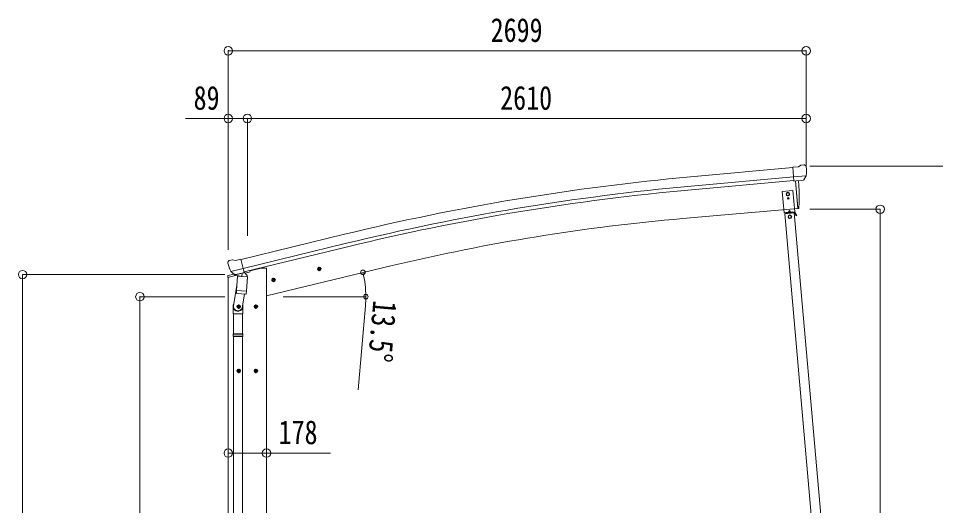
# Model space of a CAD drawing. Units: millimetres at full size, sheet at 1:40. Extents: x -11181 to 11305, y -7804 to 7716.
# Drawn here: x 4265 to 8549, y -2783 to -507 of the extents above; entities that cross this region are included whole.
import ezdxf
from ezdxf.enums import TextEntityAlignment as Align

# ---------------------------------------------------------------- set-up
doc = ezdxf.new("R2010")
doc.units = ezdxf.units.MM
doc.header["$LTSCALE"] = 40
doc.header["$PDMODE"] = 32
doc.header["$PDSIZE"] = 40
for name, color, linetype, lineweight in [('0-0_0', 7, 'Continuous', 9), ('0-1_本体', 4, 'Continuous', 9), ('0-2_部品', 7, 'Continuous', 9), ('0-A_寸法', 6, 'Continuous', 9), ('1-1_GLASS', 4, 'Continuous', 9), ('1-2_GLASS_SEAL', 4, 'Continuous', 9)]:
    doc.layers.add(name, color=color, linetype=linetype, lineweight=lineweight)
doc.styles.add('ＭＳ ゴシック', font='')
doc.styles.get('ＭＳ ゴシック').set_extended_font_data('MS Gothic')

msp = doc.modelspace()

# ---------------------------------------------------------------- linework, layer by layer
at = {"layer": '0-0_0', "color": 6}
msp.add_line((8289.41, -1398.51), (8289.41, -4606.71), dxfattribs=at)
at = {"layer": '0-1_本体'}
for p, q in [((7881.39, -1204.01), (7403.88, -1247.21)), ((7885.15, -1247), (7407.77, -1290.2)), ((7886.62, -1263.78), (7409.29, -1306.96)), ((7893.86, -1266.16), (7905.11, -1394.76)), ((7905.11, -1394.76), (7367.16, -1441.83)), ((5304.55, -1632.82), (5787.43, -1515.34)), ((5314.63, -1674.79), (5797.64, -1557.32)), ((5318.56, -1691.17), (5801.62, -1573.68)), ((6011.16, -1661.78), (5423.11, -1802.96)), ((5347.07, -1685.45), (5399.08, -1672.97)), ((5423.08, -1672.97), (5399.08, -1672.97)), ((5423.08, -1672.97), (5423.08, -5152.97)), ((5245.08, -5152.97), (5245.08, -1716.41))]:
    msp.add_line(p, q, dxfattribs=at)
at = {"layer": '0-1_本体', "color": 6}
msp.add_line((5423.08, -2536.89), (5245.08, -2536.89), dxfattribs=at)
at = {"layer": '0-1_本体'}
for centre, radius, start, end in [((8400, -12257.22), 11054.98, 95.16866, 103.66973), ((8400, -12257.22), 11011.82, 95.16974, 103.66973), ((8400, -12257.22), 10994.98, 95.16974, 103.66973), ((8166.18, -10657.48), 9250.23, 94.95525, 103.47191)]:
    msp.add_arc(centre, radius, start, end, dxfattribs=at)
at = {"layer": '0-2_部品'}
for p, q in [((7907.79, -1199.79), (7919.51, -1193.02)), ((7934.42, -1191.44), (7920.75, -1192.63)), ((7943.55, -1197.19), (7938.07, -1192.59)), ((7944.61, -1199.23), (7944.73, -1200.57)), ((7907.79, -1199.79), (7881.23, -1202.11)), ((7886.88, -1266.77), (7881.23, -1202.11)), ((7944.09, -1242.08), (7885.17, -1247.23)), ((7896.85, -1265.9), (7886.88, -1266.77)), ((7904.91, -1392.49), (7893.86, -1266.16)), ((7930.45, -1262.96), (7922.75, -1263.64)), ((7932.84, -1261.56), (7943.77, -1242.63)), ((7905.15, -1395.26), (7904.91, -1392.49)), ((7907.76, -1394.87), (7905.15, -1395.26)), ((5243.09, -1648.4), (5243.37, -1649.55)), ((5247.31, -1639.82), (5243.46, -1646.12)), ((5250.41, -1637.57), (5263.59, -1634.41)), ((5278.15, -1637.09), (5264.89, -1634.39)), ((5278.15, -1637.09), (5304.08, -1630.86)), ((5672.45, -1669.67), (5665.15, -1671.43)), ((5672.65, -1686.59), (5667.98, -1667.15)), ((5677.61, -1675.12), (5672.45, -1669.67)), ((5242.52, -1717.03), (5285.54, -1706.7)), ((5242.52, -1710.14), (5242.52, -1717.03)), ((5270.98, -1700.94), (5244.82, -1707.22)), ((5257.15, -1688.71), (5314.66, -1674.9)), ((5274, -1703.62), (5257.62, -1689.12)), ((5276.71, -1704.18), (5284.23, -1702.38)), ((5277.55, -1704.08), (5279.08, -1703.71)), ((5279.08, -1703.71), (5315.78, -1694.9)), ((5280.91, -1703.94), (5280.86, -1704.68)), ((5281.62, -1705.72), (5307.43, -1712.16)), ((5288.54, -1711.07), (5283.86, -1777.9)), ((5334.22, -1714.26), (5288.54, -1711.07)), ((5290.31, -1707.89), (5290.08, -1711.17)), ((5309.83, -1696.72), (5308.81, -1711.33)), ((5315.78, -1694.9), (5317.31, -1694.53)), ((5318.86, -1692.43), (5319.81, -1692.49)), ((5319.81, -1692.49), (5333.12, -1707.81)), ((5324.11, -1697.44), (5343.24, -1692.85)), ((5333.12, -1707.81), (5332.68, -1714.15)), ((5347.07, -1684.23), (5347.07, -1687.98)), ((5660.59, -1679.2), (5680.04, -1674.54)), ((5665.15, -1671.43), (5663.02, -1678.62)), ((5675.48, -1682.31), (5677.61, -1675.12)), ((5285.59, -1753.14), (5269.68, -1849.31)), ((5329.55, -1781.1), (5334.22, -1714.26)), ((5446.66, -1730.57), (5466.1, -1725.9)), ((5451.21, -1722.79), (5449.08, -1729.98)), ((5458.51, -1721.03), (5451.21, -1722.79)), ((5458.71, -1737.95), (5454.05, -1718.51)), ((5463.68, -1726.48), (5458.51, -1721.03)), ((5461.55, -1733.67), (5463.68, -1726.48)), ((5283, -1790.37), (5283.87, -1777.9)), ((5283.4, -1791.73), (5283.4, -1791.73)), ((5329.55, -1781.1), (5283.86, -1777.9)), ((5284.85, -1792.51), (5326.54, -1795.42)), ((5321.12, -1795.04), (5310.38, -1858.63)), ((5329.54, -1781.1), (5328.65, -1793.79)), ((5267.53, -1886.47), (5267.53, -1852.12)), ((5304.08, -1853.21), (5284.08, -1853.21)), ((5294.08, -1845.7), (5287.58, -1849.46)), ((5287.58, -1849.46), (5287.58, -1856.96)), ((5287.58, -1856.96), (5294.08, -1860.72)), ((5294.08, -1863.21), (5294.08, -1843.21)), ((5300.58, -1849.46), (5294.08, -1845.7)), ((5313.53, -1851.81), (5313.53, -1886.47)), ((5384.08, -1853.21), (5364.08, -1853.21)), ((5374.08, -1845.7), (5367.58, -1849.46)), ((5367.58, -1849.46), (5367.58, -1856.96)), ((5367.58, -1856.96), (5374.08, -1860.72)), ((5374.08, -1863.21), (5374.08, -1843.21)), ((5380.58, -1849.46), (5374.08, -1845.7)), ((5313.53, -1886.47), (5267.53, -1886.47)), ((5269.53, -1886.47), (5269.53, -1980.47)), ((5311.53, -1886.47), (5311.53, -1980.47)), ((5267.53, -1982.47), (5268.53, -1980.47)), ((5313.53, -1982.47), (5267.53, -1982.47)), ((5313.53, -1990.47), (5267.53, -1990.47)), ((5312.53, -1980.47), (5268.53, -1980.47)), ((5312.53, -1992.47), (5268.53, -1992.47)), ((5269.53, -1992.47), (5269.53, -3236.66)), ((5311.53, -1992.47), (5311.53, -3236.66)), ((5313.53, -1982.47), (5312.53, -1980.47)), ((5313.53, -1990.47), (5312.53, -1992.47)), ((5313.53, -1982.47), (5313.53, -1990.47)), ((5304.08, -2153.21), (5284.08, -2153.21)), ((5294.08, -2145.7), (5287.58, -2149.46)), ((5287.58, -2149.46), (5287.58, -2156.96)), ((5287.58, -2156.96), (5294.08, -2160.72)), ((5294.08, -2163.21), (5294.08, -2143.21)), ((5300.58, -2149.46), (5294.08, -2145.7)), ((5384.08, -2153.21), (5364.08, -2153.21)), ((5374.08, -2145.7), (5367.58, -2149.46)), ((5367.58, -2149.46), (5367.58, -2156.96)), ((5367.58, -2156.96), (5374.08, -2160.72)), ((5374.08, -2163.21), (5374.08, -2143.21)), ((5380.58, -2149.46), (5374.08, -2145.7))]:
    msp.add_line(p, q, dxfattribs=at)
for points in [[(7944.16, -1241.45), (7943.88, -1242.43), (7943.77, -1242.63)], [(7896.85, -1265.9), (7897.12, -1265.97), (7922.49, -1263.75), (7922.75, -1263.64)], [(7910.31, -1392.04), (7911.14, -1366.41), (7911.34, -1339.92), (7910.87, -1313.43), (7909.73, -1286.96), (7908.22, -1265)], [(5309.51, -1696.31), (5319.23, -1693.97), (5304.08, -1630.86)], [(5256.88, -1688.13), (5257.46, -1688.97), (5257.62, -1689.12)], [(5309.51, -1696.31), (5309.28, -1696.46), (5284.51, -1702.41), (5284.23, -1702.38)], [(5663.02, -1678.62), (5668.18, -1684.07), (5675.48, -1682.31)], [(5449.08, -1729.98), (5454.25, -1735.43), (5461.55, -1733.67)], [(5294.08, -1860.72), (5300.58, -1856.96), (5300.58, -1849.46)], [(5374.08, -1860.72), (5380.58, -1856.96), (5380.58, -1849.46)], [(5267.53, -1982.47), (5267.53, -1990.47), (5268.53, -1992.47)], [(5294.08, -2160.72), (5300.58, -2156.96), (5300.58, -2149.46)], [(5374.08, -2160.72), (5380.58, -2156.96), (5380.58, -2149.46)]]:
    msp.add_lwpolyline(points, dxfattribs=at)
for centre, radius in [((7859.08, -1327.62), 6.5), ((5670.31, -1676.87), 8.5), ((5670.31, -1676.87), 7.7), ((5670.31, -1676.87), 6.5), ((5456.38, -1728.23), 8.5), ((5456.38, -1728.23), 7.7), ((5456.38, -1728.23), 6.5), ((5294.08, -1853.21), 8.5), ((5294.08, -1853.21), 7.7), ((5294.08, -1853.21), 6.5), ((5374.08, -1853.21), 8.5), ((5374.08, -1853.21), 7.7), ((5374.08, -1853.21), 6.5), ((5294.08, -2153.21), 8.5), ((5294.08, -2153.21), 7.7), ((5294.08, -2153.21), 6.5), ((5374.08, -2153.21), 8.5), ((5374.08, -2153.21), 7.7), ((5374.08, -2153.21), 6.5)]:
    msp.add_circle(centre, radius, dxfattribs=at)
for centre, radius, start, end in [((7921.01, -1195.62), 3, 95, 120), ((7934.85, -1196.42), 5, 50.00648, 94.99352), ((7743.1, -1218.21), 202.4, 353.4085, 5), ((7907.32, -1391.91), 3, 278.50322, 357.46219), ((5440.18, -1602.3), 202.4, 193.5, 205.09125), ((5251.58, -1642.44), 5, 103.5, 148.5), ((5264.29, -1637.33), 3, 78.5, 103.5), ((5245.52, -1710.14), 3, 103.5, 180), ((5277.43, -1703.59), 0.5, 248.23754, 283.5), ((5280.42, -1703.9), 0.5, 356, 103.5), ((5281.86, -1704.75), 1, 176, 256), ((5307.79, -1711.18), 1.03, 250.03897, 351.96569), ((5310.43, -1696.8), 0.604, 100.59842, 172.20595), ((5317.19, -1694.04), 0.5, 283.5, 318.76246), ((5342.07, -1687.98), 5, 283.5, 0), ((5284.94, -1790.54), 1.95, 175.04017, 217.47766), ((5284.99, -1790.51), 2, 217.40962, 266), ((5326.68, -1793.43), 2, 266, 349.46843), ((5297.53, -1852.12), 30, 177.45142, 180)]:
    msp.add_arc(centre, radius, start, end, dxfattribs=at)
for centre, major_axis, ratio, start_param, end_param in [((7948.94, -1195.19), (-15.35, 3.44), 0.101033, 5.9751426, 5.9753737), ((7941.62, -1199.49), (2.71, -1.31), 0.997474, 0.5366567, 1.3225652), ((7930.18, -1259.97), (1.62, -2.54), 0.997631, 5.8041905, 5.8929484), ((7930.11, -1259.86), (-3.5, 2.17), 0.650902, 2.1145521, 2.1873627), ((7930.24, -1260.06), (1.62, -2.54), 0.997631, 5.965759, 6.7621801), ((5246.01, -1647.69), (-1.57, -2.57), 0.99628, 4.712389, 5.4996506), ((5275.99, -1701.36), (-0.73, -2.92), 0.997631, 5.8041905, 6.6006116), ((5276.04, -1701.13), (2.63, 3.16), 0.650902, 4.0958226, 4.1686332), ((5276.01, -1701.26), (-0.73, -2.92), 0.997631, 0.3902369, 0.4789948), ((5290.53, -1851.81), (23, 0), 0.996195, 2.5560258, 6.5663028), ((5290.53, -1851.81), (21, 0), 0.996195, 2.9349147, 5.9512394)]:
    msp.add_ellipse(centre, major_axis=major_axis, ratio=ratio, start_param=start_param, end_param=end_param, dxfattribs=at)
at = {"layer": '0-A_寸法'}
for p, q in [((5245.08, -658.35), (7944.08, -658.35)), ((7944.08, -658.35), (7944.08, -974.97)), ((5245.08, -974.97), (5245.08, -1587.19)), ((5245.08, -974.97), (5334.08, -974.97)), ((5334.08, -974.97), (5334.08, -1522.82)), ((5334.08, -974.97), (7944.08, -974.97)), ((7944.08, -974.97), (7944.08, -1203.97)), ((8758.43, -1197.21), (7960.59, -1197.21)), ((8289.41, -1398.51), (7960.59, -1398.51)), ((4284.51, -4606.71), (4284.51, -1703.71)), ((4284.51, -1703.71), (5229.59, -1703.71)), ((4832.48, -4606.71), (4832.48, -1806.71)), ((4832.48, -1806.71), (5229.59, -1806.71)), ((5501.58, -1806.71), (5888.44, -1806.71)), ((5885.58, -1849.17), (5851.22, -2241.66)), ((5423.08, -2536.89), (5723.08, -2536.89))]:
    msp.add_line(p, q, dxfattribs=at)
msp.add_lwpolyline([(5245.08, -658.35), (5245.08, -974.97), (5045.08, -974.97)], dxfattribs=at)
for centre in [(5873.99, -1693.05), (5887.44, -1806.71)]:
    msp.add_circle(centre, 10.62, dxfattribs=at)
for start, end in [(0, 13.5), (354.99678, 0)]:
    msp.add_arc((5400.58, -1806.71), 486.86, start, end, dxfattribs=at)
for p in [(5245.08, -658.35), (7944.08, -658.35), (5245.08, -974.97), (5334.08, -974.97), (7944.08, -974.97), (8289.41, -1398.51), (4284.51, -1703.71), (4832.48, -1806.71), (5245.08, -2536.89), (5423.08, -2536.89)]:
    msp.add_point(p, dxfattribs=at)
at = {"layer": '1-1_GLASS'}
for p, q in [((7859.6, -1347.11), (7858.78, -1347.1)), ((7862.05, -1347.98), (7862.87, -1347.99)), ((7889.76, -1412.27), (7846.24, -1416.08)), ((7865.75, -1403.87), (7861.62, -1412.72)), ((7865.75, -1403.87), (7871.36, -1411.87)), ((7872.9, -1416.76), (7872.64, -1413.77)), ((7887.35, -1415.49), (7887.09, -1412.5)), ((7900.46, -1427.34), (7892.62, -1413.76)), ((7888.84, -1415.36), (7845.01, -1419.2)), ((7846.5, -1419.07), (7846.24, -1416.08)), ((7860.95, -1417.8), (7860.69, -1414.81)), ((7860.9, -1417.3), (7872.86, -1416.26)), ((7887.3, -1414.99), (7889.97, -1414.76)), ((7895.79, -1424.26), (7897.96, -1423.01))]:
    msp.add_line(p, q, dxfattribs=at)
for points in [[(7891.39, -1410.12), (7882.68, -1310.5), (7832.87, -1314.86), (7841.58, -1414.48)], [(7859.08, -1320.12), (7852.58, -1323.87), (7852.58, -1331.37), (7859.08, -1335.13), (7865.58, -1331.37), (7865.58, -1323.87)], [(7881.61, -1412.98), (7851.72, -1415.6), (7851.55, -1413.6), (7881.43, -1410.99)], [(7868.32, -1425.71), (7861.82, -1429.46), (7861.82, -1436.97), (7868.32, -1440.72), (7874.82, -1436.97), (7874.82, -1429.46)]]:
    msp.add_lwpolyline(points, close=True, dxfattribs=at)
for points in [[(7858.78, -1347.1), (7858.77, -1347.92), (7859.59, -1347.93)], [(7860.39, -1348.77), (7860.38, -1349.59), (7861.2, -1349.6), (7861.21, -1348.78)], [(7861.26, -1346.32), (7861.27, -1345.5), (7860.45, -1345.49), (7860.44, -1346.31)], [(7862.87, -1347.99), (7862.88, -1347.17), (7862.06, -1347.16)], [(7900.46, -1427.34), (7898.29, -1428.59), (7890.45, -1415.01)]]:
    msp.add_lwpolyline(points, dxfattribs=at)
for centre, radius in [((7859.08, -1327.62), 8.5), ((7859.08, -1327.62), 7.7), ((7860.82, -1347.54), 3.75), ((7868.32, -1433.22), 8.5), ((7868.32, -1433.22), 7.7), ((7868.32, -1433.22), 6.5)]:
    msp.add_circle(centre, radius, dxfattribs=at)
for centre, radius, start, end in [((7859.57, -1348.75), 0.82, 359, 89), ((7859.62, -1346.29), 0.82, 269, 359), ((7862.03, -1348.8), 0.82, 89, 179), ((7862.08, -1346.34), 0.82, 179, 269), ((7890.02, -1415.26), 3, 30, 95), ((7890.02, -1415.26), 0.5, 30, 95)]:
    msp.add_arc(centre, radius, start, end, dxfattribs=at)
at = {"layer": '1-2_GLASS_SEAL'}
for p, q in [((7845.01, -1419.2), (7984.89, -3017.37)), ((7888.84, -1415.36), (8028.72, -3013.53))]:
    msp.add_line(p, q, dxfattribs=at)

# ---------------------------------------------------------------- texts
at = {"layer": '0-A_寸法', "color": 7, "style": 'ＭＳ ゴシック', "width": 0.8}
for s, p in [('2699', (6470.58, -650.35)), ('89', (5083.08, -966.97)), ('2610', (6515.08, -966.97)), ('178', (5480.08, -2528.89))]:
    msp.add_text(s, height=111.4, dxfattribs=at).set_placement(p, align=Align.BOTTOM_LEFT)
msp.add_text('13.5°', height=111.4, rotation=264.997, dxfattribs=at).set_placement((5889.53, -1818.39), align=Align.BOTTOM_LEFT)

doc.saveas('drawing.dxf')
